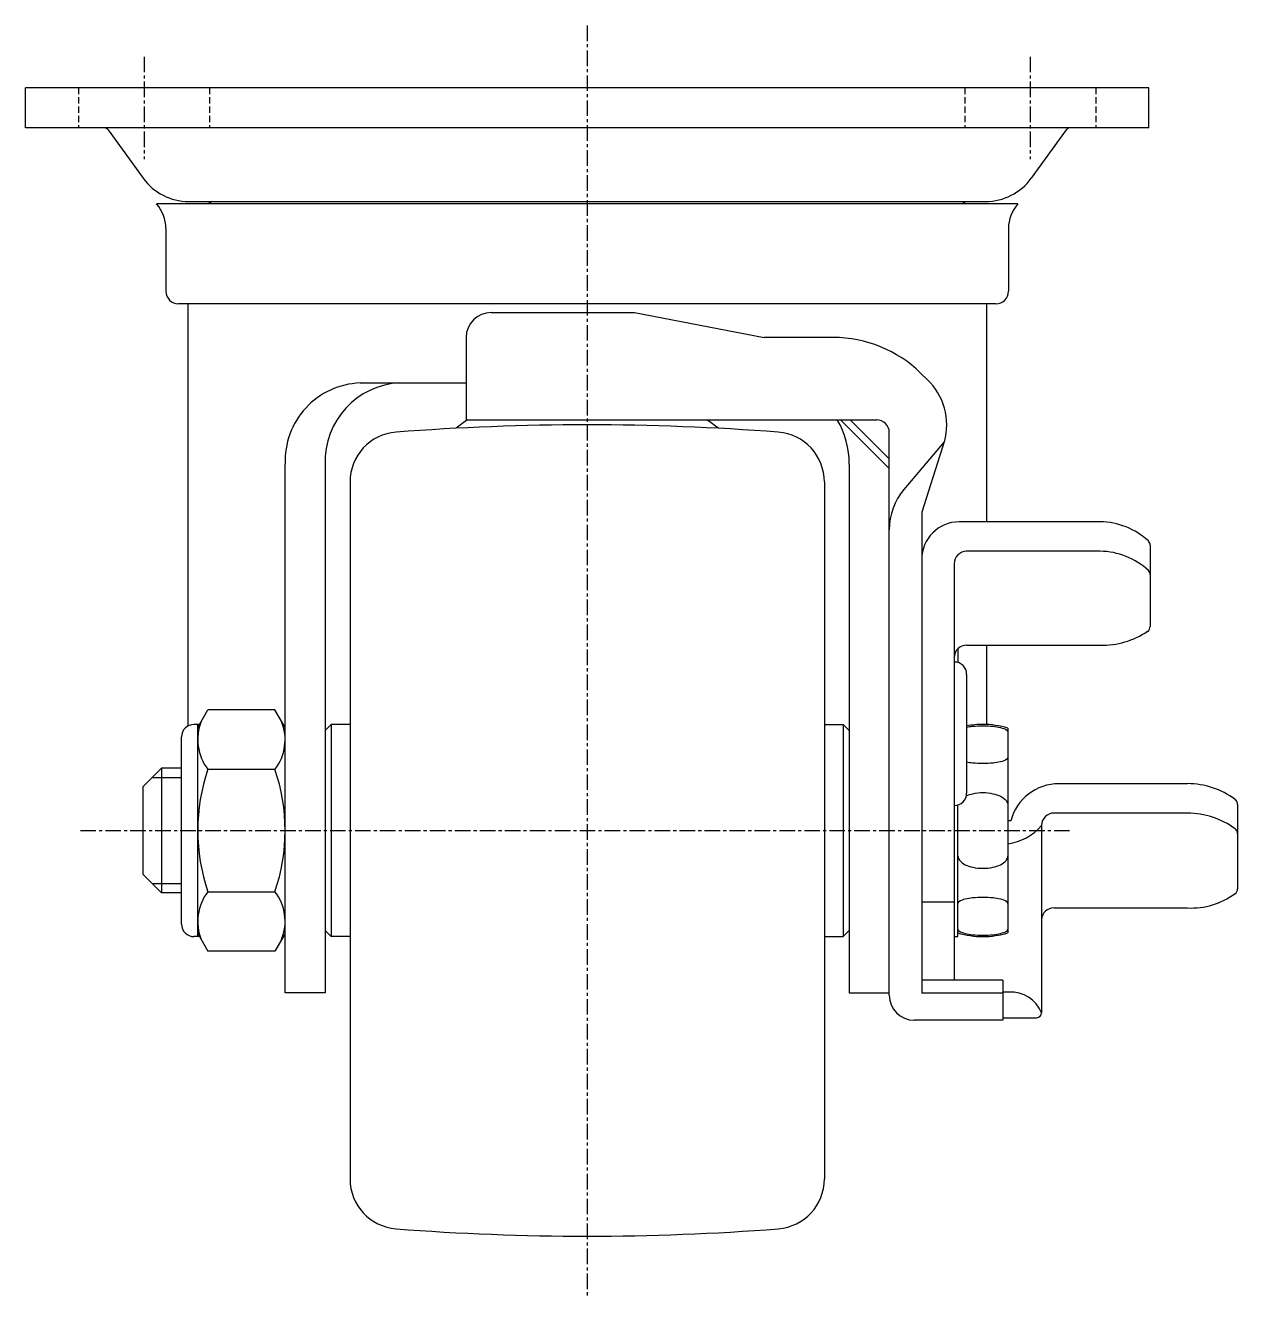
# Model space of a CAD drawing. Extents: x 0 to 287, y 0 to 254.
# Drawn here: x 0 to 97.1, y 151.8 to 253.8 of the extents above; entities that cross this region are included whole.
import ezdxf

# ---------------------------------------------------------------- set-up
doc = ezdxf.new("R2010")
doc.units = 0
doc.linetypes.add('CENTER', pattern=[2, 1.25, -0.25, 0.25, -0.25])
doc.linetypes.add('DASHED', pattern=[0.75, 0.5, -0.25])
doc.layers.get('0').update_dxf_attribs({"linetype": 'CONTINUOUS'})
doc.layers.add('CENTER', color=1, linetype='CENTER')

msp = doc.modelspace()

# ---------------------------------------------------------------- linework, layer by layer
at = {"color": 7, "linetype": 'CONTINUOUS'}
for p, q in [((90, 248.78), (0, 248.78)), ((0, 245.58), (0, 248.78)), ((90, 245.58), (90, 248.78)), ((90, 245.58), (0, 245.58)), ((6.62, 245.42), (9.43, 241.54)), ((83.38, 245.42), (80.57, 241.54)), ((79.5, 239.48), (10.5, 239.48)), ((13.07, 239.68), (76.93, 239.68)), ((14.92, 239.68), (14.66, 239.48)), ((75.08, 239.68), (75.34, 239.48)), ((11.25, 237.5), (11.25, 232.48)), ((78.75, 237.5), (78.75, 232.48)), ((77.75, 231.48), (12.25, 231.48)), ((13, 231.48), (13, 197.65)), ((37.3, 230.78), (48.8, 230.78)), ((48.8, 230.78), (59.19, 228.78)), ((77, 231.48), (77, 214.01)), ((35.3, 228.79), (35.3, 222.18)), ((64.72, 228.78), (59.19, 228.78)), ((71.71, 225.93), (72.24, 225.42)), ((26.8, 225.14), (35.3, 225.14)), ((35.3, 222.18), (68.2, 222.18)), ((69.2, 218.28), (65.3, 222.18)), ((69.2, 219.05), (66.07, 222.18)), ((69.2, 176.08), (69.2, 221.19)), ((73.61, 220.43), (70.38, 216.6)), ((73.61, 220.43), (71.8, 214.79)), ((20.8, 176.28), (20.8, 218.63)), ((24, 218.63), (24, 176.28)), ((66, 218.63), (66, 176.28)), ((26, 217.21), (26, 161.36)), ((64, 217.21), (64, 161.36)), ((71.8, 214.79), (71.8, 176.24)), ((86.1, 214.01), (74.8, 214.01)), ((86.1, 211.65), (75.4, 211.65)), ((90.1, 212.13), (90.1, 205.63)), ((74.4, 210.65), (74.4, 177.28)), ((75.4, 204.13), (86.1, 204.13)), ((77, 204.13), (77, 197.77)), ((74.7, 203.84), (74.7, 202.73)), ((75.4, 201.78), (75.4, 192.28)), ((13.8, 197.53), (14.61, 198.94)), ((19.99, 198.94), (14.61, 198.94)), ((20.8, 197.53), (19.99, 198.94)), ((13.94, 197.78), (13.5, 197.78)), ((13.8, 180.78), (13.8, 197.78)), ((24, 197.28), (24.5, 197.78)), ((24, 197.28), (24, 181.28)), ((26, 197.78), (24.5, 197.78)), ((24.5, 197.78), (24.5, 180.78)), ((64, 197.78), (65.5, 197.78)), ((66, 197.28), (65.5, 197.78)), ((65.5, 197.78), (65.5, 180.78)), ((66, 197.28), (66, 181.28)), ((78.7, 197.48), (78.7, 181.08)), ((12.5, 181.78), (12.5, 196.78)), ((10.9, 194.28), (9.4, 192.78)), ((10.9, 194.28), (10.9, 184.28)), ((12.5, 194.28), (10.9, 194.28)), ((14.61, 194.19), (19.99, 194.19)), ((9.4, 192.78), (9.4, 185.78)), ((93.1, 193.03), (82.8, 193.03)), ((74.7, 180.78), (74.7, 191.33)), ((97.1, 191.37), (97.1, 184.61)), ((78.93, 190.06), (78.7, 190.06)), ((93.1, 190.68), (82.4, 190.68)), ((81.4, 189.68), (81.4, 174.68)), ((10.9, 184.28), (9.4, 185.78)), ((12.5, 184.28), (10.9, 184.28)), ((14.61, 184.37), (19.99, 184.37)), ((71.8, 183.57), (74.4, 183.57)), ((93.1, 183.07), (82.4, 183.07)), ((13.94, 180.78), (13.5, 180.78)), ((13.8, 181.03), (14.61, 179.62)), ((20.8, 181.03), (19.99, 179.62)), ((24, 181.28), (24.5, 180.78)), ((26, 180.78), (24.5, 180.78)), ((64, 180.78), (65.5, 180.78)), ((66, 181.28), (65.5, 180.78)), ((74.4, 180.78), (74.7, 180.78)), ((19.99, 179.62), (14.61, 179.62)), ((78.3, 177.28), (71.8, 177.28)), ((75.3, 177.28), (71.8, 177.28)), ((78.3, 177.28), (78.3, 174.08)), ((24, 176.28), (20.8, 176.28)), ((66, 176.28), (69.2, 176.28)), ((78.3, 176.24), (71.8, 176.24)), ((78.8, 176.34), (78.3, 176.34)), ((78.3, 174.08), (71.2, 174.08)), ((78.3, 174.28), (81, 174.28))]:
    msp.add_line(p, q, dxfattribs=at)
at = {"color": 3, "linetype": 'DASHED'}
for p, q in [((4.25, 248.78), (4.25, 245.58)), ((14.75, 248.78), (14.75, 245.58)), ((75.25, 248.78), (75.25, 245.58)), ((85.75, 248.78), (85.75, 245.58))]:
    msp.add_line(p, q, dxfattribs=at)
at = {"color": 3, "linetype": 'CONTINUOUS'}
for p, q in [((10.15, 193.53), (12.5, 193.53)), ((10.15, 185.03), (12.5, 185.03))]:
    msp.add_line(p, q, dxfattribs=at)
at = {"color": 7, "linetype": 'CONTINUOUS'}
for points in [[(75.4, 197.56, -0.028148), (75.88, 197.63, -0.025435), (76.7, 197.67, -0.025435), (77.52, 197.63, -0.034987), (78.11, 197.53, -0.0739), (78.62, 197.32, -0.264449), (78.7, 197.18)], [(78.7, 195.13, -0.264449), (78.62, 194.99, -0.0739), (78.11, 194.78, -0.034987), (77.52, 194.68, -0.025435), (76.7, 194.64, -0.025435), (75.88, 194.68, -0.028148), (75.4, 194.76, -0.028148)], [(75.38, 192.07, -0.054071), (75.89, 192.23, -0.050387), (76.7, 192.32, -0.050387), (77.51, 192.23, -0.064221), (78.11, 192.03, -0.103862), (78.58, 191.66, -0.176531), (78.7, 191.33)], [(74.7, 187.23, 0.176531), (74.82, 186.9, 0.103862), (75.29, 186.54, 0.064221), (75.89, 186.33, 0.050387), (76.7, 186.25, 0.050387), (77.51, 186.33, 0.064221), (78.11, 186.54, 0.103862), (78.58, 186.9, 0.176531), (78.7, 187.23, 0.176531)], [(78.7, 183.43, 0.264449), (78.62, 183.57, 0.0739), (78.11, 183.78, 0.034987), (77.52, 183.88, 0.025435), (76.7, 183.92, 0.025435), (75.88, 183.88, 0.034987), (75.29, 183.78, 0.0739), (74.78, 183.57, 0.264449), (74.7, 183.43, 0.264449)], [(74.7, 181.38, 0.264449), (74.78, 181.24, 0.0739), (75.29, 181.03, 0.034987), (75.88, 180.93, 0.025435), (76.7, 180.89, 0.025435), (77.52, 180.93, 0.034987), (78.11, 181.03, 0.0739), (78.62, 181.24, 0.264449), (78.7, 181.38, 0.264449)]]:
    msp.add_lwpolyline(points, format="xyb", dxfattribs=at)
for centre, radius, start, end in [((6.3, 245.18), 0.4, 35.9142, 90), ((83.7, 245.18), 0.4, 90, 144.0858), ((13.07, 244.18), 4.5, 215.9142, 270), ((76.93, 244.18), 4.5, 270, 324.0858), ((8.25, 237.5), 3, 0, 41.4096), ((81.75, 237.5), 3, 138.5904, 180), ((12.25, 232.48), 1, 180, 270), ((77.75, 232.48), 1, 270, 0), ((37.3, 228.78), 2, 90, 180), ((64.72, 218.78), 10, 45.6547, 90), ((27.04, 218.9), 6.24, 92.1929, 182.4925), ((30.29, 218.86), 6.29, 92.6229, 182.0601), ((68.8, 221.79), 5, 344.2333, 46.4395), ((45, 21.78), 200, 85.6108, 94.3892), ((45, 208.14), 17, 124.3219, 128.177), ((45, 208.14), 17, 51.823, 55.6781), ((59.08, 218.65), 6.92, 359.8539, 30.7279), ((68.2, 221.18), 1, 0, 90), ((30, 217.21), 4, 94.3892, 180), ((60, 217.21), 4, 0, 85.6108), ((74.2, 213.38), 5, 139.8991, 180), ((74.8, 211.01), 3, 90, 180), ((85.98, 208.1), 5.92, 47.675, 88.8857), ((89.6, 212.13), 0.5, 0, 42.5615), ((75.4, 210.65), 1, 90, 180), ((85.98, 205.74), 5.92, 47.675, 88.8857), ((89.6, 209.78), 0.5, 0, 42.5615), ((86.29, 210.53), 6.4, 268.2566, 304.2481), ((89.6, 205.63), 0.5, 306.5533, 0), ((75.4, 203.13), 1, 90, 180), ((74.4, 201.78), 1, 0, 90), ((17.68, 196.56), 3.88, 157.8255, 217.8255), ((16.92, 196.56), 3.88, 322.1745, 22.1745), ((13.5, 196.78), 1, 90, 180), ((76.7, 190.96), 6.82, 90, 100.9942), ((76.7, 190.96), 6.82, 72.9385, 90), ((29, 189.28), 15.2, 161.1595, 198.8405), ((5.6, 189.28), 15.2, 341.1595, 18.8405), ((82.8, 189.03), 4, 90, 165.1806), ((93.04, 186.51), 6.53, 53.8323, 89.5012), ((74.4, 192.28), 1, 270, 0), ((96.6, 191.37), 0.5, 0, 53.8323), ((82.4, 189.68), 1, 90, 180), ((93.11, 184.34), 6.33, 53.2403, 90.0761), ((78.17, 192.43), 4.24, 277.1372, 319.5264), ((96.6, 189.02), 0.5, 360, 53.2403), ((17.68, 182), 3.88, 142.1745, 202.1745), ((16.92, 182), 3.88, 337.8255, 37.8255), ((93.38, 189.03), 5.96, 267.284, 306.0926), ((96.6, 184.61), 0.5, 306.0926, 0), ((82.36, 182.11), 0.962, 87.6524, 177.115), ((13.5, 181.78), 1, 180, 270), ((76.7, 187.6), 6.82, 252.9385, 270), ((76.7, 187.6), 6.82, 270, 287.0615), ((71.2, 176.08), 2, 180, 270), ((78.91, 173.65), 2.69, 22.4663, 92.4479), ((81, 174.68), 0.4, 270, 360), ((30, 161.36), 4, 180, 265.6108), ((60, 161.36), 4, 274.3892, 0), ((45, 356.78), 200, 265.6108, 274.3892)]:
    msp.add_arc(centre, radius, start, end, dxfattribs=at)
at = {"layer": 'CENTER', "color": 1, "linetype": 'CENTER'}
for p, q in [((45, 253.78), (45, 151.78)), ((9.5, 251.28), (9.5, 243.08)), ((80.5, 251.28), (80.5, 243.08)), ((4.4, 189.28), (83.7, 189.28))]:
    msp.add_line(p, q, dxfattribs=at)

doc.saveas('drawing.dxf')
